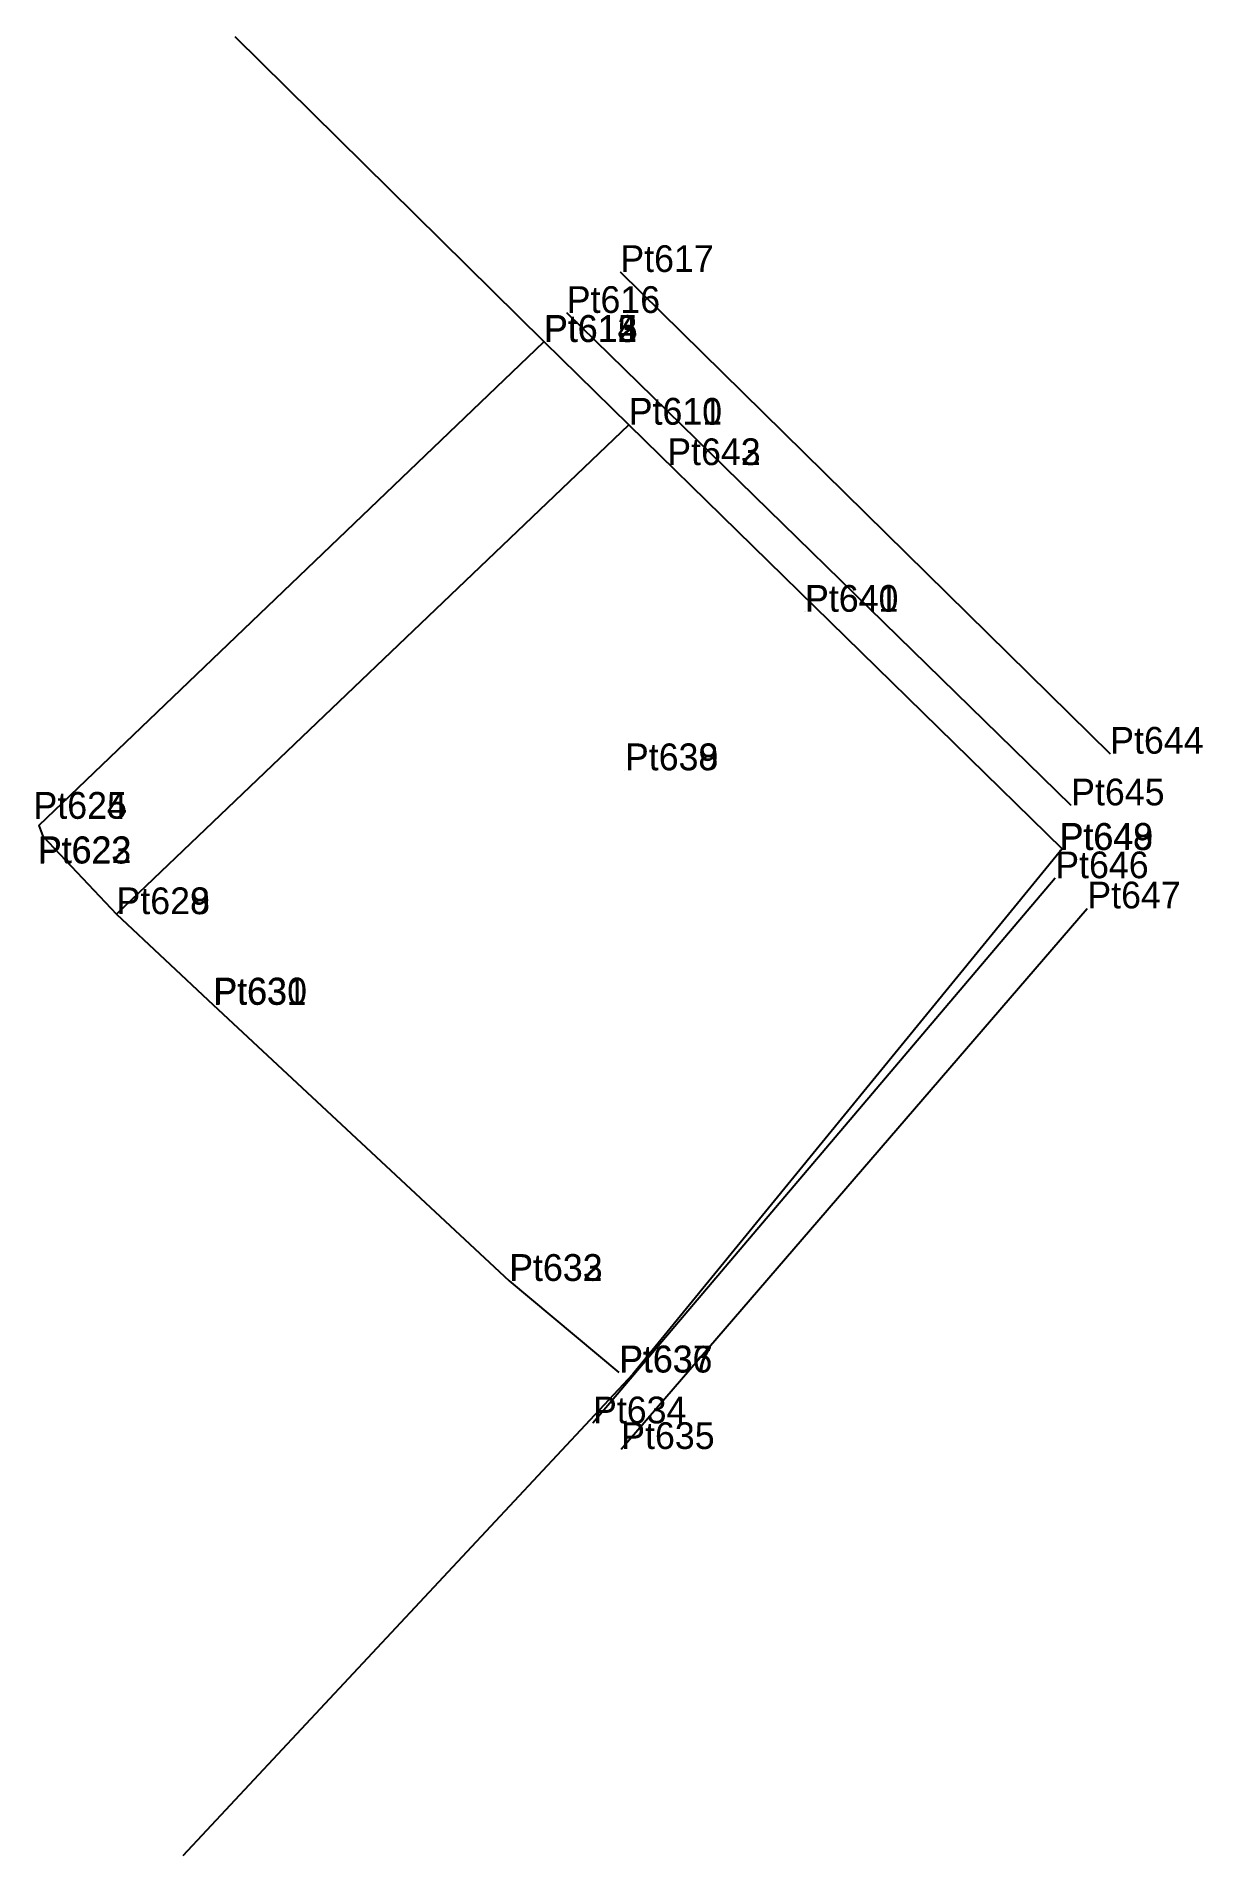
# Model space of a CAD drawing. Extents: x 551872 to 551951, y 1840644 to 1840766.
import ezdxf

# ---------------------------------------------------------------- set-up
doc = ezdxf.new("R2010")
doc.units = 0
for name, color, linetype in [('Level 10', 7, 'Continuous'), ('Level 12', 7, 'Continuous'), ('Level 23', 7, 'Continuous'), ('Level 7', 7, 'Continuous')]:
    doc.layers.add(name, color=color, linetype=linetype)

msp = doc.modelspace()

# ---------------------------------------------------------------- linework, layer by layer
at = {"layer": 'Level 10'}
for p, q in [((551872.48, 1840713.29), (551906.51, 1840745.88)), ((551877.72, 1840707.32), (551912.22, 1840740.29))]:
    msp.add_line(p, q, dxfattribs=at)
msp.add_lwpolyline([(551872.48, 1840713.29), (551872.75, 1840712.58), (551877.72, 1840707.32), (551884.23, 1840701.21), (551904.16, 1840682.61), (551911.56, 1840676.44)], dxfattribs=at)
at = {"layer": 'Level 23'}
for p, q in [((551885.69, 1840766.45), (551906.5, 1840745.89)), ((551911.65, 1840750.58), (551944.64, 1840718.13)), ((551942.01, 1840714.65), (551908.04, 1840747.82)), ((551906.5, 1840745.89), (551912.22, 1840740.29)), ((551912.22, 1840740.29), (551941.41, 1840711.72)), ((551941.41, 1840711.72), (551912.49, 1840676.34)), ((551940.94, 1840709.74), (551909.81, 1840673.02)), ((551911.71, 1840671.29), (551943.1, 1840707.71)), ((551882.21, 1840643.9), (551912.49, 1840676.34))]:
    msp.add_line(p, q, dxfattribs=at)
at = {"layer": 'Level 7'}
for p, q in [((551911.65, 1840750.58), (551911.65, 1840750.58)), ((551908.04, 1840747.82), (551908.04, 1840747.82)), ((551906.5, 1840745.87), (551906.5, 1840745.87)), ((551906.51, 1840745.86), (551906.51, 1840745.86)), ((551906.52, 1840745.88), (551906.52, 1840745.88)), ((551906.52, 1840745.88), (551906.52, 1840745.88)), ((551912.21, 1840740.29), (551912.21, 1840740.29)), ((551912.22, 1840740.3), (551912.22, 1840740.3)), ((551914.81, 1840737.57), (551914.81, 1840737.57)), ((551914.81, 1840737.57), (551914.81, 1840737.57)), ((551924.08, 1840727.69), (551924.08, 1840727.69)), ((551924.09, 1840727.69), (551924.09, 1840727.69)), ((551944.64, 1840718.13), (551944.64, 1840718.13)), ((551911.96, 1840717.02), (551911.96, 1840717.02)), ((551911.96, 1840717.01), (551911.96, 1840717.01)), ((551942.01, 1840714.65), (551942.01, 1840714.65)), ((551872.48, 1840713.3), (551872.48, 1840713.3)), ((551872.48, 1840713.29), (551872.48, 1840713.29)), ((551872.75, 1840712.58), (551872.75, 1840712.58)), ((551872.79, 1840712.6), (551872.79, 1840712.6)), ((551941.22, 1840711.64), (551941.22, 1840711.64)), ((551941.25, 1840711.66), (551941.25, 1840711.66)), ((551940.94, 1840709.74), (551940.94, 1840709.74)), ((551943.1, 1840707.71), (551943.1, 1840707.71)), ((551877.72, 1840707.32), (551877.72, 1840707.32)), ((551877.72, 1840707.32), (551877.72, 1840707.32)), ((551884.23, 1840701.21), (551884.23, 1840701.21)), ((551884.26, 1840701.24), (551884.26, 1840701.24)), ((551904.16, 1840682.61), (551904.16, 1840682.61)), ((551904.17, 1840682.62), (551904.17, 1840682.62)), ((551911.56, 1840676.44), (551911.56, 1840676.44)), ((551911.58, 1840676.46), (551911.58, 1840676.46)), ((551909.81, 1840673.02), (551909.81, 1840673.02)), ((551911.71, 1840671.29), (551911.71, 1840671.29))]:
    msp.add_line(p, q, dxfattribs=at)

# ---------------------------------------------------------------- texts
at = {"layer": 'Level 10'}
msp.add_text('Pt615', height=1.8, dxfattribs=at).set_placement((551906.52, 1840745.88))
at = {"layer": 'Level 12'}
for s, p in [('Pt617', (551911.65, 1840750.58)), ('Pt616', (551908.04, 1840747.82)), ('Pt612', (551906.5, 1840745.87)), ('Pt613', (551906.51, 1840745.86)), ('Pt614', (551906.52, 1840745.88)), ('Pt610', (551912.21, 1840740.29)), ('Pt611', (551912.22, 1840740.3)), ('Pt642', (551914.81, 1840737.57)), ('Pt643', (551914.81, 1840737.57)), ('Pt641', (551924.08, 1840727.69)), ('Pt640', (551924.09, 1840727.69)), ('Pt644', (551944.64, 1840718.13)), ('Pt639', (551911.96, 1840717.01)), ('Pt638', (551911.96, 1840717.02)), ('Pt645', (551942.01, 1840714.65)), ('Pt624', (551872.13, 1840713.74)), ('Pt625', (551872.13, 1840713.75)), ('Pt623', (551872.41, 1840710.73)), ('Pt622', (551872.44, 1840710.76)), ('Pt648', (551941.22, 1840711.64)), ('Pt649', (551941.25, 1840711.66)), ('Pt646', (551940.94, 1840709.74)), ('Pt628', (551877.72, 1840707.32)), ('Pt629', (551877.72, 1840707.32)), ('Pt647', (551943.1, 1840707.71)), ('Pt631', (551884.23, 1840701.21)), ('Pt630', (551884.26, 1840701.24)), ('Pt632', (551904.16, 1840682.61)), ('Pt633', (551904.17, 1840682.62)), ('Pt636', (551911.56, 1840676.44)), ('Pt637', (551911.58, 1840676.46)), ('Pt634', (551909.81, 1840673.02)), ('Pt635', (551911.71, 1840671.29))]:
    msp.add_text(s, height=1.8, dxfattribs=at).set_placement(p)

doc.saveas('drawing.dxf')
